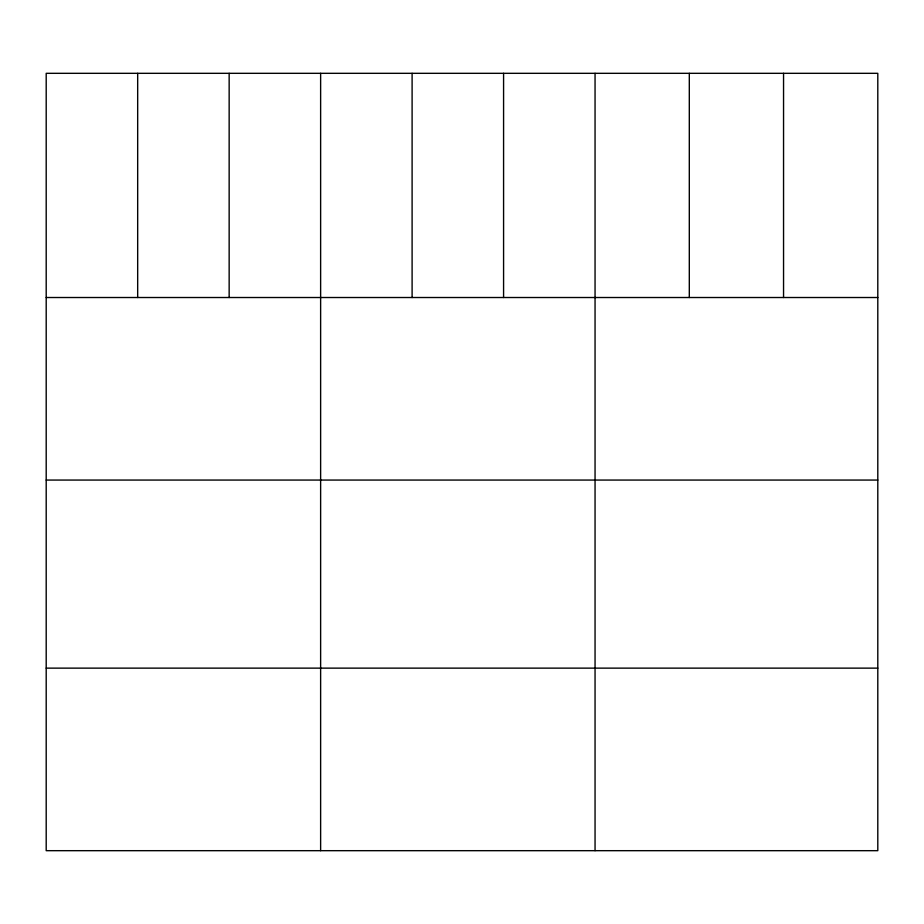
<?xml version="1.0" encoding="UTF-8"?>
<svg xmlns="http://www.w3.org/2000/svg" width="924" height="924" viewBox="0 0 924 924"><rect width="100%" height="100%" fill="white"/><g stroke="black" fill="none" stroke-linecap="round" stroke-linejoin="round"><path stroke-width="1.39" d="M877.8 297.516L877.8 850.681L46.2 850.681L46.2 73.319L877.8 73.319L877.8 297.516L46.2 297.516M46.2 480.064L877.8 480.064M46.2 668.133L877.8 668.133M783.552 73.319L783.552 297.516M689.304 73.319L689.304 297.516M595.056 73.319L595.056 850.681M503.58 73.319L503.58 297.516M412.104 73.319L412.104 297.516M320.628 73.319L320.628 850.681M229.152 73.319L229.152 297.516M137.676 73.319L137.676 297.516"/></g></svg>
